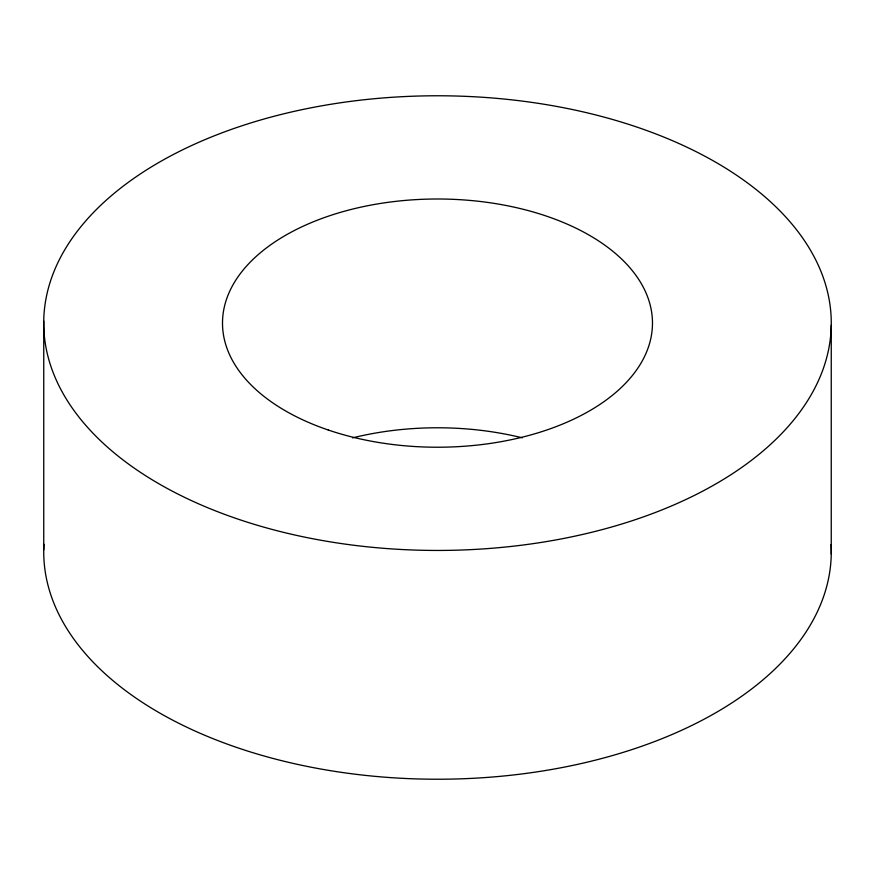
<?xml version="1.0" encoding="UTF-8"?>
<svg xmlns="http://www.w3.org/2000/svg" width="875" height="875" viewBox="0 0 875 875"><rect width="100%" height="100%" fill="white"/><g stroke="black" fill="none" stroke-linecap="round" stroke-linejoin="round"><path stroke-width="1.31" d="M831.25 325.216A393.772 227.336 0 0 1 237.464 518.93A393.772 227.336 0 0 1 243.786 125.18A393.772 227.336 0 0 1 831.25 325.216L831.25 553.995M43.75 321.005L43.75 549.784M831.064 544.534A393.772 227.336 0 0 1 437.358 779.231A393.772 227.336 0 0 1 43.947 544.37M352.57 437.872A214.977 124.108 0 0 1 522.244 437.828M328.289 430.019A214.977 124.108 0 0 0 652.466 324.264A214.977 124.108 0 0 0 331.745 215.053A214.977 124.108 0 0 0 328.289 430.019"/></g></svg>
